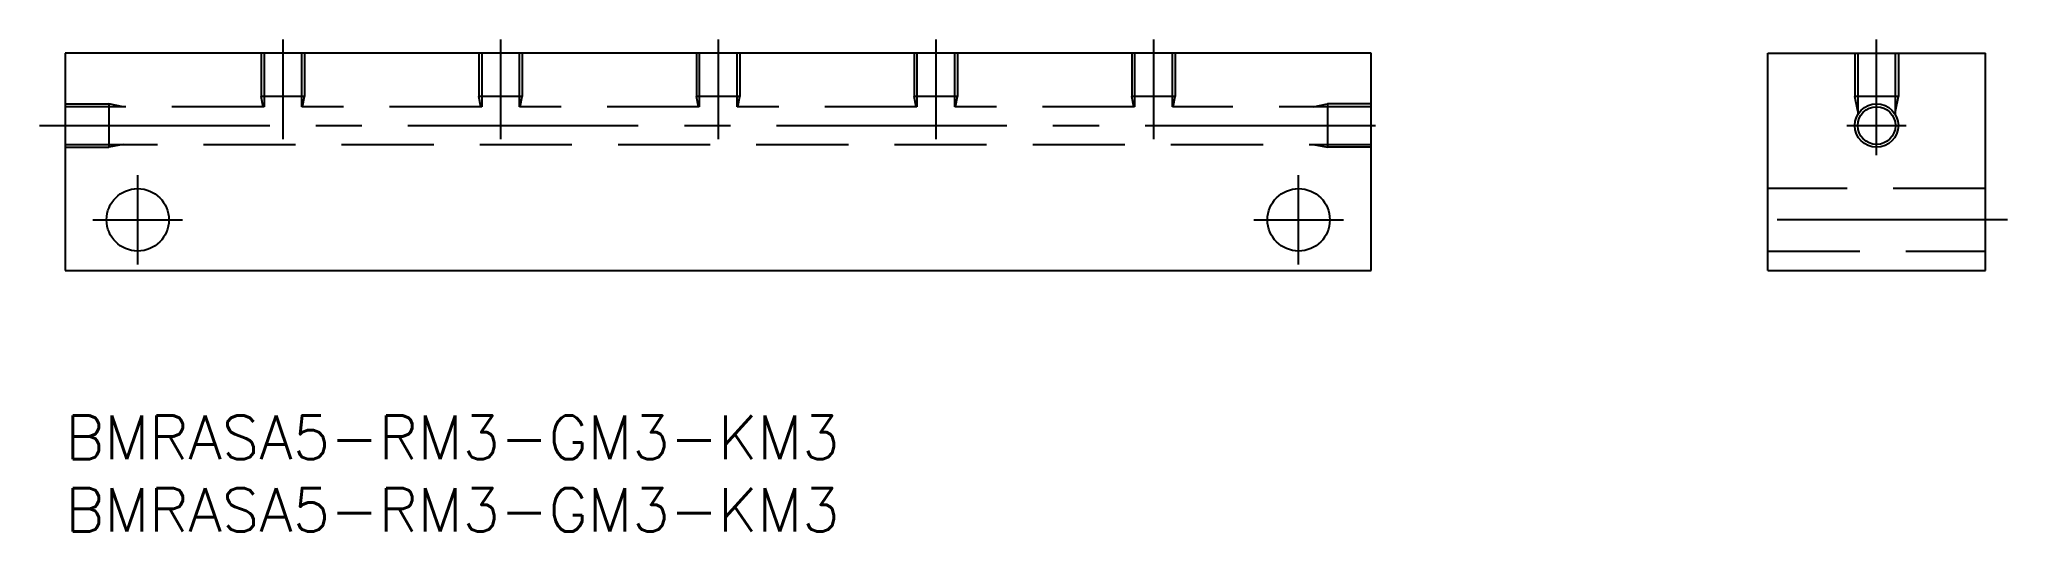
# Model space of a CAD drawing. Extents: x -2 to 134, y -8 to 26.
import ezdxf

# ---------------------------------------------------------------- set-up
doc = ezdxf.new("R2010")
doc.units = 0
doc.header["$LTSCALE"] = 0.5
doc.linetypes.add('CENTER', pattern=[50.8, 31.75, -6.35, 6.35, -6.35])
doc.linetypes.add('DASHED', pattern=[19.05, 12.7, -6.35])
for name, color, linetype in [('MSM_CENTER', 1, 'CENTER'), ('MSM_CONTINUOUS', 7, 'CONTINUOUS'), ('MSM_DASHED', 4, 'DASHED'), ('MSM_NARROW', 5, 'CONTINUOUS'), ('MSM_PART_NUMBER', 7, 'CONTINUOUS')]:
    doc.layers.add(name, color=color, linetype=linetype)
doc.styles.get("Standard").update_dxf_attribs({"font": 'txt.shx', "height": 2, "bigfont": 'bigfont.shx'})

# ---------------------------------------------------------------- blocks, each defined once
blk = doc.blocks.new('*U30')
at = {"layer": 'MSM_PART_NUMBER'}
blk.add_text('BMRASA5-RM3-GM3-KM3', height=3, dxfattribs=at).set_placement((0, -3))
blk = doc.blocks.new('*U31')
at = {"layer": 'MSM_PART_NUMBER'}
blk.add_text('BMRASA5-RM3-GM3-KM3', height=3, dxfattribs=at).set_placement((0, -8))

msp = doc.modelspace()

# ---------------------------------------------------------------- linework, layer by layer
at = {"layer": 'MSM_CENTER'}
for p, q in [((15, 25.94), (15, 19.06)), ((30, 25.94), (30, 19.06)), ((45, 25.94), (45, 19.06)), ((60, 25.94), (60, 19.06)), ((75, 25.94), (75, 19.06)), ((124.83, 17.96), (124.83, 25.94)), ((-1.78, 20), (91.51, 20)), ((122.79, 20), (126.87, 20)), ((5, 10.41), (5, 16.59)), ((85, 10.41), (85, 16.59)), ((1.91, 13.5), (8.09, 13.5)), ((81.91, 13.5), (88.09, 13.5)), ((133.86, 13.5), (115.85, 13.5))]:
    msp.add_line(p, q, dxfattribs=at)
at = {"layer": 'MSM_CONTINUOUS'}
for p, q in [((0, 25), (0, 10)), ((90, 25), (0, 25)), ((90, 10), (90, 25)), ((117.33, 10), (117.33, 25)), ((117.33, 25), (132.33, 25)), ((132.33, 10), (132.33, 25)), ((0, 10), (90, 10)), ((117.33, 10), (132.33, 10))]:
    msp.add_line(p, q, dxfattribs=at)
for centre, radius in [((124.83, 20), 1.3), ((5, 13.5), 2.15), ((85, 13.5), 2.15)]:
    msp.add_circle(centre, radius, dxfattribs=at)
at = {"layer": 'MSM_DASHED'}
for p, q in [((13.5, 25), (13.5, 22)), ((13.7, 25), (13.7, 21.3)), ((16.3, 21.3), (16.3, 25)), ((16.5, 25), (16.5, 22)), ((28.5, 25), (28.5, 22)), ((28.7, 25), (28.7, 21.3)), ((31.3, 21.3), (31.3, 25)), ((31.5, 25), (31.5, 22)), ((43.5, 25), (43.5, 22)), ((43.7, 25), (43.7, 21.3)), ((46.3, 21.3), (46.3, 25)), ((46.5, 25), (46.5, 22)), ((58.5, 25), (58.5, 22)), ((58.7, 25), (58.7, 21.3)), ((61.3, 21.3), (61.3, 25)), ((61.5, 25), (61.5, 22)), ((73.5, 25), (73.5, 22)), ((73.7, 25), (73.7, 21.3)), ((76.3, 21.3), (76.3, 25)), ((76.5, 25), (76.5, 22)), ((123.33, 25), (123.33, 22)), ((123.53, 25), (123.53, 20.75)), ((126.13, 20.75), (126.13, 25)), ((126.33, 25), (126.33, 22)), ((16.5, 22), (13.5, 22)), ((13.64, 21.3), (13.5, 22)), ((16.36, 21.3), (16.5, 22)), ((31.5, 22), (28.5, 22)), ((28.64, 21.3), (28.5, 22)), ((31.36, 21.3), (31.5, 22)), ((46.5, 22), (43.5, 22)), ((43.64, 21.3), (43.5, 22)), ((46.36, 21.3), (46.5, 22)), ((61.5, 22), (58.5, 22)), ((58.64, 21.3), (58.5, 22)), ((61.36, 21.3), (61.5, 22)), ((76.5, 22), (73.5, 22)), ((73.64, 21.3), (73.5, 22)), ((76.36, 21.3), (76.5, 22)), ((126.33, 22), (123.33, 22)), ((123.53, 21), (123.33, 22)), ((126.13, 21), (126.33, 22)), ((0, 21.5), (3, 21.5)), ((13.7, 21.3), (0, 21.3)), ((4, 21.3), (3, 21.5)), ((3, 21.5), (3, 18.5)), ((28.7, 21.3), (16.3, 21.3)), ((43.7, 21.3), (31.3, 21.3)), ((58.7, 21.3), (46.3, 21.3)), ((73.7, 21.3), (61.3, 21.3)), ((90, 21.3), (76.3, 21.3)), ((86, 21.3), (87, 21.5)), ((90, 21.5), (87, 21.5)), ((87, 21.5), (87, 18.5)), ((0, 18.7), (90, 18.7)), ((0, 18.5), (3, 18.5)), ((4, 18.7), (3, 18.5)), ((86, 18.7), (87, 18.5)), ((90, 18.5), (87, 18.5)), ((132.33, 15.65), (117.33, 15.65)), ((117.33, 11.35), (132.33, 11.35))]:
    msp.add_line(p, q, dxfattribs=at)
at = {"layer": 'MSM_NARROW'}
msp.add_circle((124.83, 20), 1.5, dxfattribs=at)

# ---------------------------------------------------------------- block references
at = {"layer": 'MSM_CONTINUOUS'}
for name in ['*U30', '*U31']:
    msp.add_blockref(name, (0, 0), dxfattribs=at)

doc.saveas('drawing.dxf')
